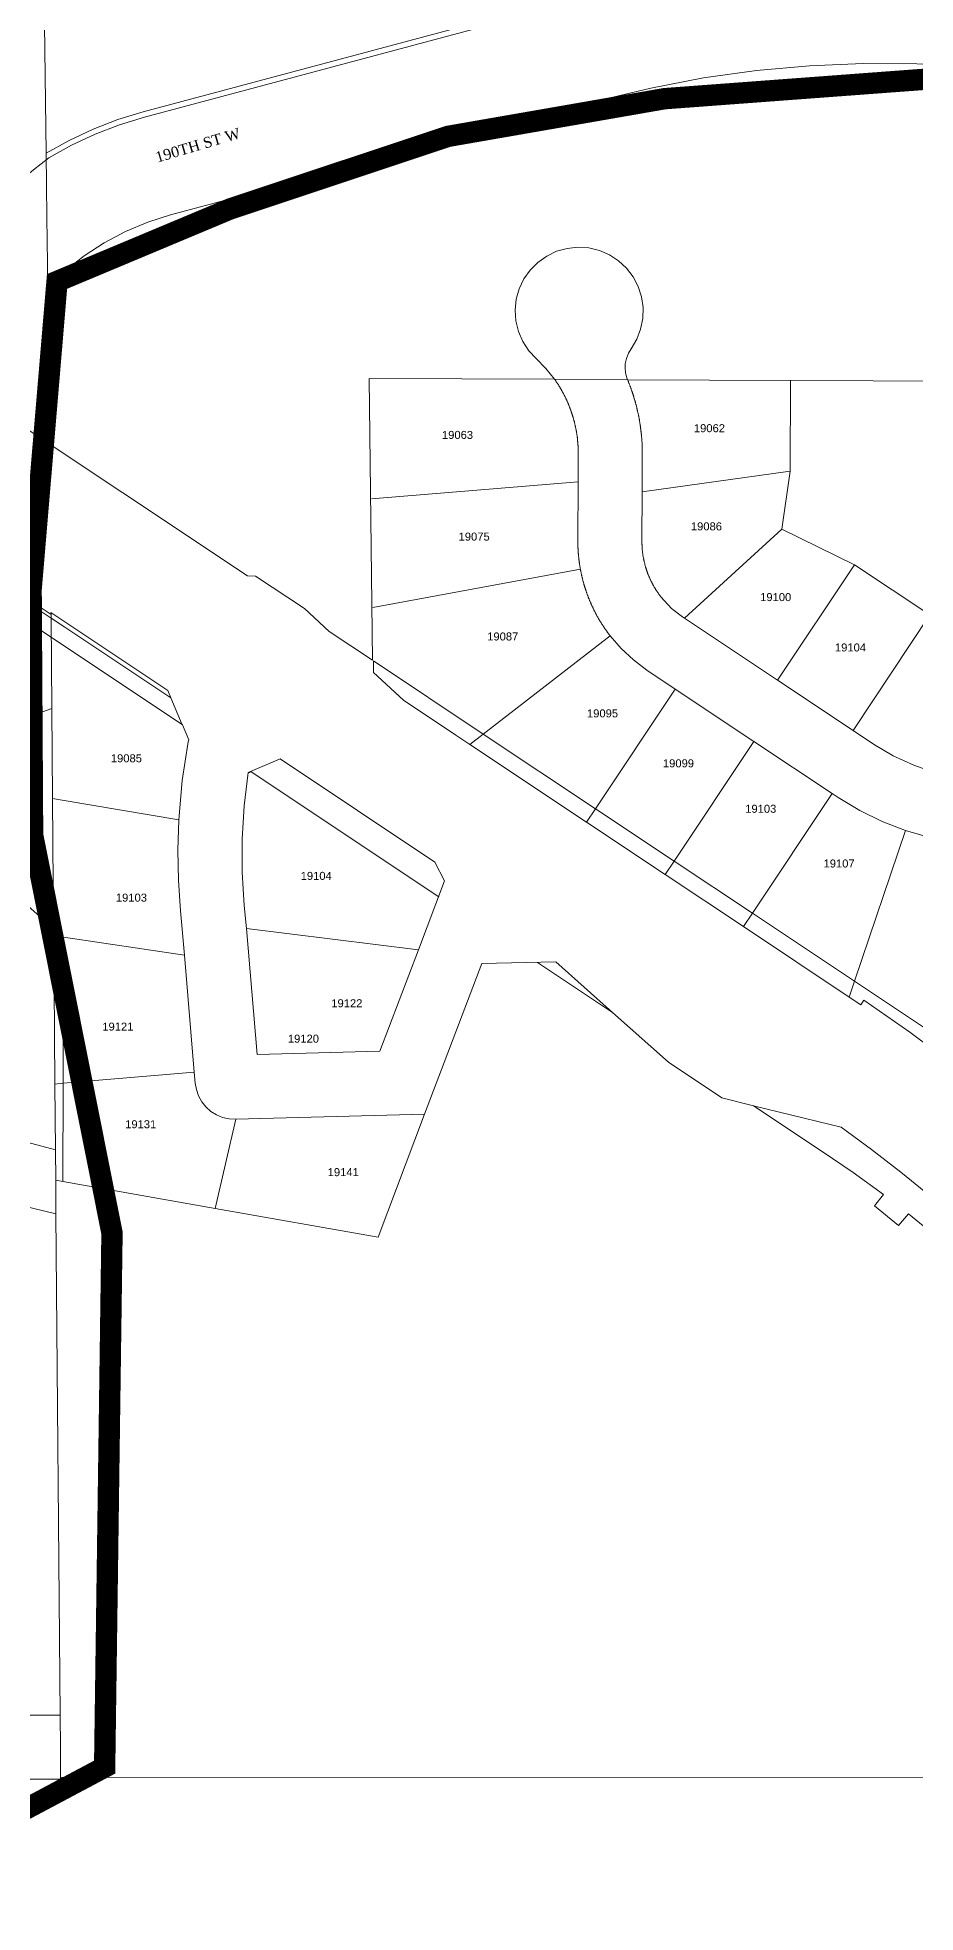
# Model space of a CAD drawing. Header units: feet. Extents: x 865220 to 2821149, y -2240498 to 944432.
# Drawn here: x 2813709 to 2814532, y 937761 to 939518 of the extents above; entities that cross this region are included whole.
import ezdxf
from ezdxf.enums import TextEntityAlignment as Align
from ezdxf.lldxf.tags import DXFTag

# ---------------------------------------------------------------- set-up
doc = ezdxf.new("R2010")
doc.units = ezdxf.units.FT
doc.header["$LTSCALE"] = 0.015
doc.header["$MEASUREMENT"] = 0
for name, color, linetype in [('432A', 112, '432A'), ('Dakota County Addresses', 7, 'Continuous'), ('Dakota County Parcels', 7, 'Continuous'), ('STREET NAME', 7, 'Continuous')]:
    doc.layers.add(name, color=color, linetype=linetype)
doc.layers.add('WORK BOUNDARY', color=110, linetype='Continuous', lineweight=40)
doc.styles.add('Dimensions 100', font='arial.ttf')
doc.styles.add('Line', font='txt.shx', dxfattribs={"height": 3})
doc.styles.get("Standard").update_dxf_attribs({"font": 'times.ttf'})
tags = doc.linetypes.add('432A', pattern='A,80,-5,["432A",Line,S=1.5,R=0,X=0,Y=-1.5],-24', length=109).pattern_tags.tags
tags[6] = DXFTag(74, 10)

# ---------------------------------------------------------------- blocks, each defined once
blk = doc.blocks.new('ACMAP_ANN_TEMPLATE_Dakota County Addresses')
at = {"layer": 'Dakota County Addresses', "style": 'Dimensions 100'}
blk.add_attdef('DakotaCountyAddress', text='', height=50, dxfattribs=at).set_placement((0, 0), align=Align.CENTER)

msp = doc.modelspace()

# ---------------------------------------------------------------- linework, layer by layer
at = {"layer": '432A', "lineweight": 5, "ltscale": 50, "flags": 128}
msp.add_lwpolyline([(2816785.2, 939584.2), (2816776.6, 939572), (2816555.4, 939565.7), (2816545.1, 939575.7), (2816367.4, 939573.1), (2816157.8, 939572.5), (2816126.3, 939572.4), (2815173.2, 939569.9), (2815093.2, 939569.7), (2814958.1, 939569.7), (2814850.7, 939571.2), (2814743.4, 939575.3), (2814636.2, 939581.7), (2814584, 939585.6), (2814542.4, 939588, 0.064097), (2814256.5, 939562), (2814198.1, 939547.4), (2813809, 939443.4), (2813785.5, 939436.2), (2813762.7, 939427.5), (2813740.6, 939417.1), (2813719.4, 939405.3, 0.081064), (2813617.4, 939298.8), (2813505.4, 939100), (2813462.8, 939036.3), (2813453.8, 939023.5), (2813438, 939003.8, -0.218888), (2813186.6, 938889.7), (2813130.6, 938890), (2813078.1, 938890.2), (2813070.4, 938894.8)], format="xyb", dxfattribs=at)
at = {"layer": 'Dakota County Parcels', "lineweight": 5}
for p, q in [((2813716.7, 939409.5), (2813713.6, 939646.3)), ((2814196.8, 939552.3), (2813807.6, 939448.2)), ((2814234.6, 939458.9), (2813833.4, 939351.6)), ((2813717.5, 939349.7), (2813716.7, 939409.5)), ((2813718.3, 939283.9), (2813717.5, 939349.7)), ((2813718.3, 939283.9), (2813719.4, 939199.9)), ((2813719.4, 939199.9), (2813719.4, 939199.9)), ((2814022.7, 938934.2), (2814019.5, 939198.4)), ((2814019.5, 939198.4), (2814193.3, 939197.6)), ((2814193.3, 939197.6), (2814261.6, 939197.2)), ((2814261.6, 939197.2), (2814773.2, 939194.8)), ((2814414.3, 939196.5), (2814414.1, 939111.5)), ((2813647.3, 939185.3), (2813905.5, 939013.4)), ((2814215.4, 939101.6), (2814215.5, 939127.5)), ((2814275.3, 939092.2), (2814275.5, 939127.2)), ((2814414.1, 939111.5), (2814275.3, 939092.2)), ((2814414.1, 939111.5), (2814406.1, 939057.1)), ((2814021.6, 939085.6), (2814215.4, 939101.6)), ((2814215.1, 939046.4), (2814215.4, 939101.6)), ((2814275.1, 939046.2), (2814275.3, 939092.2)), ((2813844.5, 938873.8), (2813551, 939069.2)), ((2814315, 938973.6), (2814406.1, 939057.1)), ((2814406.1, 939057.1), (2814474.2, 939023.8)), ((2813654.7, 939018.2), (2813721.4, 938973.7)), ((2813656.7, 939020.4), (2813721.4, 938977.1)), ((2814022.8, 938983.8), (2814217.5, 939019.6)), ((2814402.2, 938915.6), (2814474.2, 939023.8)), ((2814474.2, 939023.8), (2814545, 938976.7)), ((2813905.5, 939013.4), (2813913, 939013.2)), ((2813913, 939013.2), (2813958.8, 938982.7)), ((2813958.8, 938982.7), (2813982, 938961.2)), ((2813721.1, 938978.9), (2813721.4, 938977.1)), ((2813721.4, 938973.7), (2813721.4, 938977.1)), ((2813722.1, 938889), (2813721.4, 938973.7)), ((2814315, 938973.6), (2814313, 938975)), ((2814402.2, 938915.6), (2814315, 938973.6)), ((2814473, 938868.5), (2814545, 938976.7)), ((2813982, 938961.2), (2814022.7, 938934.2)), ((2814245.4, 938957.1), (2814126.4, 938865.1)), ((2814023.5, 938933.7), (2814023.6, 938922.7)), ((2814023.5, 938933.7), (2814126.4, 938865.1)), ((2814023.6, 938922.7), (2814051.6, 938896.7)), ((2814306.4, 938907.3), (2814279.7, 938925.1)), ((2814473, 938868.5), (2814402.2, 938915.6)), ((2813830.7, 938905.9), (2813833.6, 938899)), ((2813844.4, 938873.8), (2813833.6, 938899)), ((2814306.4, 938907.3), (2814231.7, 938795)), ((2814380.1, 938858.2), (2814306.4, 938907.3)), ((2813614, 938851.1), (2813722.1, 938889)), ((2813722.8, 938804.7), (2813722.1, 938889)), ((2813844.5, 938873.8), (2813850.5, 938859.6)), ((2813850, 938857.7), (2813850.4, 938859.7)), ((2814126.4, 938865.1), (2814113.8, 938855.3)), ((2814126.4, 938865.1), (2814231.7, 938795)), ((2814380.1, 938858.2), (2814305.4, 938746)), ((2814453.4, 938809.5), (2814380.1, 938858.2)), ((2814492.3, 938855.6), (2814473, 938868.5)), ((2813906, 938828.9), (2813936.1, 938841.7)), ((2813936.1, 938841.7), (2814081.2, 938745.1)), ((2814113.8, 938855.3), (2814223.3, 938782.4)), ((2813906.3, 938828.7), (2813908.9, 938829.8)), ((2814084.7, 938712.6), (2813908.9, 938829.8)), ((2814453.4, 938809.5), (2814378.6, 938697.2)), ((2814459, 938805.7), (2814453.4, 938809.5)), ((2813602.1, 938791.2), (2813723.8, 938682.4)), ((2813722.8, 938804.7), (2813733.6, 938802.8)), ((2813723.8, 938682.4), (2813722.8, 938804.7)), ((2813733.6, 938802.8), (2813841.1, 938784.7)), ((2814231.7, 938795), (2814223.3, 938782.4)), ((2814231.7, 938795), (2814305.4, 938746)), ((2814223.3, 938782.4), (2814297, 938733.4)), ((2814522.2, 938774.6), (2814474.5, 938633.4)), ((2814081.2, 938745.1), (2814090.2, 938727.4)), ((2814305.4, 938746), (2814297, 938733.4)), ((2814305.4, 938746), (2814378.6, 938697.2)), ((2814065.6, 938662.7), (2814090.2, 938727.4)), ((2814297, 938733.4), (2814370.2, 938684.6)), ((2813904.4, 938682.7), (2813902.5, 938704.4)), ((2813842.8, 938699.3), (2813846.3, 938657.8)), ((2813904.4, 938682.7), (2814065.6, 938662.7)), ((2813914.5, 938564.6), (2813904.4, 938682.7)), ((2814378.6, 938697.2), (2814370.2, 938684.6)), ((2814370.2, 938684.6), (2814469.5, 938618.6)), ((2814378.6, 938697.2), (2814474.5, 938633.4)), ((2813723.9, 938676.2), (2813723.8, 938682.4)), ((2813733.2, 938674.8), (2813723.9, 938676.2)), ((2813725, 938537), (2813723.9, 938676.2)), ((2813732.7, 938537.7), (2813733.2, 938674.8)), ((2813846.3, 938657.8), (2813733.2, 938674.8)), ((2813846.3, 938657.8), (2813855.6, 938548.2)), ((2814029.6, 938567.7), (2814065.6, 938662.7)), ((2814071.5, 938508.8), (2814125, 938649.9)), ((2814125, 938649.9), (2814194.6, 938651.6)), ((2814247.7, 938604.1), (2814177.2, 938651)), ((2814194.6, 938651.6), (2814247.7, 938604.1)), ((2814474.5, 938633.4), (2814469.5, 938618.6)), ((2814474.5, 938633.4), (2814554.9, 938579.8)), ((2814469.5, 938618.6), (2814480.2, 938611.4)), ((2814480.2, 938611.4), (2814483, 938615.6)), ((2814247.7, 938604.1), (2814300, 938557.4)), ((2813914.5, 938564.6), (2814029.6, 938567.7)), ((2813855.6, 938548.2), (2813732.7, 938537.7)), ((2813855.6, 938548.2), (2813856.5, 938537.9)), ((2814300, 938557.4), (2814350, 938524.1)), ((2813526.9, 938528.6), (2813725.5, 938475.4)), ((2813732.7, 938537.7), (2813725, 938537)), ((2813725.5, 938475.4), (2813725, 938537)), ((2813732.4, 938445.7), (2813732.7, 938537.7)), ((2813894.5, 938504), (2814071.5, 938508.8)), ((2814027.8, 938393.6), (2814071.5, 938508.8)), ((2814350, 938524.1), (2814379.8, 938516.7)), ((2814379.8, 938516.7), (2814444, 938473.9)), ((2813875.2, 938420.5), (2813894.5, 938504)), ((2813725.8, 938446.9), (2813725.5, 938475.4)), ((2814541.1, 938435.4), (2814517.9, 938454.3)), ((2813630.8, 938438.6), (2813726, 938415.4)), ((2813726, 938415.4), (2813725.8, 938446.9)), ((2813725.8, 938446.9), (2813732.4, 938445.7)), ((2813732.4, 938445.7), (2813875.2, 938420.5)), ((2813875.2, 938420.5), (2814027.8, 938393.6)), ((2814493.1, 938422.9), (2814501.4, 938433.4)), ((2814515.7, 938404.5), (2814493.1, 938422.9)), ((2813729.9, 937945.4), (2813726, 938415.4)), ((2814524.8, 938415.5), (2814515.7, 938404.5)), ((2813634.9, 937945.4), (2813729.9, 937945.4)), ((2813458.8, 937885.2), (2813730.3, 937885.4)), ((2813730.3, 937886.9), (2814924.5, 937887.7)), ((2813730.3, 937886.9), (2813730.3, 937886.9)), ((2813730.3, 937885.4), (2813730.3, 937886.9))]:
    msp.add_line(p, q, dxfattribs=at)
for points in [[(2814582.8, 939490.5), (2814532.7, 939493.3), (2814482.5, 939493.6), (2814432.3, 939491.5), (2814382.4, 939487), (2814332.7, 939480), (2814283.4, 939470.6), (2814234.6, 939458.9)], [(2813807.6, 939448.2), (2813783.9, 939441), (2813760.8, 939432.1), (2813738.3, 939421.5), (2813716.7, 939409.5)], [(2813833.4, 939351.6), (2813812, 939344.8), (2813791.2, 939336.1), (2813771.3, 939325.6), (2813752.4, 939313.3), (2813734.7, 939299.4), (2813718.3, 939283.9)], [(2814265, 939226.3), (2814270.3, 939235.1), (2814273.9, 939244.6), (2814276, 939254.6), (2814276.2, 939264.8), (2814274.8, 939274.9), (2814271.7, 939284.6), (2814266.9, 939293.7), (2814260.7, 939301.8), (2814253.2, 939308.7), (2814244.7, 939314.3), (2814235.3, 939318.3), (2814225.4, 939320.7), (2814215.2, 939321.4), (2814205, 939320.3), (2814195.2, 939317.6), (2814186, 939313.1), (2814177.6, 939307.2), (2814170.4, 939300), (2814164.6, 939291.7), (2814160.2, 939282.5), (2814157.4, 939272.6), (2814156.4, 939262.5), (2814157.1, 939252.3), (2814159.5, 939242.4), (2814163.5, 939233), (2814169.1, 939224.4), (2814176.1, 939217)], [(2814193.3, 939197.6), (2814185.2, 939207.7), (2814176.1, 939217)], [(2814265, 939226.3), (2814262.4, 939222), (2814260.6, 939217.2), (2814259.5, 939212.2), (2814259.4, 939207.1), (2814260.1, 939202.1), (2814261.6, 939197.2)], [(2814215.5, 939127.5), (2814215.5, 939128), (2814215.5, 939128.5), (2814215.5, 939129), (2814215.5, 939129.5), (2814215.5, 939130), (2814215.5, 939130.5), (2814215.5, 939131), (2814215.4, 939131.5), (2814215.4, 939132), (2814215.4, 939132.5), (2814215.4, 939133), (2814215.4, 939133.5), (2814215.3, 939134), (2814215.3, 939134.5), (2814215.3, 939135), (2814215.3, 939135.5), (2814215.2, 939136), (2814215.2, 939136.5), (2814215.2, 939137), (2814215.1, 939137.5), (2814215.1, 939138), (2814215, 939138.5), (2814215, 939138.9), (2814214.9, 939139.4), (2814214.9, 939139.9), (2814214.8, 939140.4), (2814214.8, 939140.9), (2814214.7, 939141.4), (2814214.7, 939141.9), (2814214.6, 939142.4), (2814214.6, 939142.9), (2814214.5, 939143.4), (2814214.4, 939143.9), (2814214.4, 939144.4), (2814214.3, 939144.9), (2814214.2, 939145.4), (2814214.2, 939145.9), (2814214.1, 939146.4), (2814214, 939146.9), (2814213.9, 939147.4), (2814213.8, 939147.9), (2814213.8, 939148.4), (2814213.7, 939148.9), (2814213.6, 939149.3), (2814213.5, 939149.8), (2814213.4, 939150.3), (2814213.3, 939150.8), (2814213.2, 939151.3), (2814213.1, 939151.8), (2814213, 939152.3), (2814212.9, 939152.8), (2814212.8, 939153.3), (2814212.7, 939153.8), (2814212.6, 939154.2), (2814212.5, 939154.7), (2814212.4, 939155.2), (2814212.3, 939155.7), (2814212.1, 939156.2), (2814212, 939156.7), (2814211.9, 939157.2), (2814211.8, 939157.7), (2814211.7, 939158.1), (2814211.5, 939158.6), (2814211.4, 939159.1), (2814211.3, 939159.6), (2814211.1, 939160.1), (2814211, 939160.6), (2814210.9, 939161), (2814210.7, 939161.5), (2814210.6, 939162), (2814210.4, 939162.5), (2814210.3, 939162.9), (2814210.2, 939163.4), (2814210, 939163.9), (2814209.9, 939164.4), (2814209.7, 939164.9), (2814209.5, 939165.3), (2814209.4, 939165.8), (2814209.2, 939166.3), (2814209.1, 939166.8), (2814208.9, 939167.2), (2814208.7, 939167.7), (2814208.6, 939168.2), (2814208.4, 939168.6), (2814208.2, 939169.1), (2814208.1, 939169.6), (2814207.9, 939170.1), (2814207.7, 939170.5), (2814207.5, 939171), (2814207.4, 939171.5), (2814207.2, 939171.9), (2814207, 939172.4), (2814206.8, 939172.8), (2814206.6, 939173.3), (2814206.4, 939173.8), (2814206.2, 939174.2), (2814206, 939174.7), (2814205.9, 939175.2), (2814205.7, 939175.6), (2814205.5, 939176.1), (2814205.3, 939176.5), (2814205.1, 939177), (2814204.8, 939177.4), (2814204.6, 939177.9), (2814204.4, 939178.4), (2814204.2, 939178.8), (2814204, 939179.3), (2814203.8, 939179.7), (2814203.6, 939180.2), (2814203.4, 939180.6), (2814203.1, 939181.1), (2814202.9, 939181.5), (2814202.7, 939182), (2814202.5, 939182.4), (2814202.2, 939182.8), (2814202, 939183.3), (2814201.8, 939183.7), (2814201.6, 939184.2), (2814201.3, 939184.6), (2814201.1, 939185.1), (2814200.8, 939185.5), (2814200.6, 939185.9), (2814200.4, 939186.4), (2814200.1, 939186.8), (2814199.9, 939187.2), (2814199.6, 939187.7), (2814199.4, 939188.1), (2814199.1, 939188.5), (2814198.9, 939189), (2814198.6, 939189.4), (2814198.4, 939189.8), (2814198.1, 939190.3), (2814197.8, 939190.7), (2814197.6, 939191.1), (2814197.3, 939191.5), (2814197, 939192), (2814196.8, 939192.4), (2814196.5, 939192.8), (2814196.2, 939193.2), (2814196, 939193.7), (2814195.7, 939194.1), (2814195.4, 939194.5), (2814195.1, 939194.9), (2814194.9, 939195.3), (2814194.6, 939195.7), (2814194.3, 939196.1), (2814194, 939196.6), (2814193.7, 939197), (2814193.3, 939197.6)], [(2814275.5, 939127.2), (2814275.5, 939127.7), (2814275.5, 939128.2), (2814275.5, 939128.7), (2814275.5, 939129.2), (2814275.5, 939129.7), (2814275.5, 939130.2), (2814275.5, 939130.7), (2814275.5, 939131.2), (2814275.4, 939131.7), (2814275.4, 939132.2), (2814275.4, 939132.7), (2814275.4, 939133.2), (2814275.4, 939133.7), (2814275.4, 939134.2), (2814275.4, 939134.7), (2814275.3, 939135.2), (2814275.3, 939135.7), (2814275.3, 939136.2), (2814275.3, 939136.7), (2814275.3, 939137.2), (2814275.2, 939137.7), (2814275.2, 939138.2), (2814275.2, 939138.7), (2814275.1, 939139.2), (2814275.1, 939139.7), (2814275.1, 939140.2), (2814275, 939140.7), (2814275, 939141.2), (2814275, 939141.7), (2814274.9, 939142.2), (2814274.9, 939142.7), (2814274.8, 939143.2), (2814274.8, 939143.7), (2814274.8, 939144.2), (2814274.7, 939144.6), (2814274.7, 939145.1), (2814274.6, 939145.6), (2814274.6, 939146.1), (2814274.5, 939146.6), (2814274.5, 939147.1), (2814274.4, 939147.6), (2814274.4, 939148.1), (2814274.3, 939148.6), (2814274.2, 939149.1), (2814274.2, 939149.6), (2814274.1, 939150.1), (2814274.1, 939150.6), (2814274, 939151.1), (2814273.9, 939151.6), (2814273.9, 939152.1), (2814273.8, 939152.6), (2814273.7, 939153.1), (2814273.7, 939153.6), (2814273.6, 939154.1), (2814273.5, 939154.6), (2814273.4, 939155.1), (2814273.4, 939155.6), (2814273.3, 939156.1), (2814273.2, 939156.6), (2814273.1, 939157), (2814273.1, 939157.5), (2814273, 939158), (2814272.9, 939158.5), (2814272.8, 939159), (2814272.7, 939159.5), (2814272.6, 939160), (2814272.5, 939160.5), (2814272.4, 939161), (2814272.4, 939161.5), (2814272.3, 939162), (2814272.2, 939162.5), (2814272.1, 939162.9), (2814272, 939163.4), (2814271.9, 939163.9), (2814271.8, 939164.4), (2814271.7, 939164.9), (2814271.6, 939165.4), (2814271.5, 939165.9), (2814271.4, 939166.4), (2814271.2, 939166.9), (2814271.1, 939167.4), (2814271, 939167.8), (2814270.9, 939168.3), (2814270.8, 939168.8), (2814270.7, 939169.3), (2814270.6, 939169.8), (2814270.5, 939170.3), (2814270.3, 939170.8), (2814270.2, 939171.2), (2814270.1, 939171.7), (2814270, 939172.2), (2814269.9, 939172.7), (2814269.7, 939173.2), (2814269.6, 939173.7), (2814269.5, 939174.1), (2814269.3, 939174.6), (2814269.2, 939175.1), (2814269.1, 939175.6), (2814269, 939176.1), (2814268.8, 939176.6), (2814268.7, 939177), (2814268.5, 939177.5), (2814268.4, 939178), (2814268.3, 939178.5), (2814268.1, 939179), (2814268, 939179.4), (2814267.8, 939179.9), (2814267.7, 939180.4), (2814267.6, 939180.9), (2814267.4, 939181.4), (2814267.3, 939181.8), (2814267.1, 939182.3), (2814267, 939182.8), (2814266.8, 939183.3), (2814266.6, 939183.7), (2814266.5, 939184.2), (2814266.3, 939184.7), (2814266.2, 939185.2), (2814266, 939185.6), (2814265.9, 939186.1), (2814265.7, 939186.6), (2814265.5, 939187.1), (2814265.4, 939187.5), (2814265.2, 939188), (2814265, 939188.5), (2814264.9, 939188.9), (2814264.7, 939189.4), (2814264.5, 939189.9), (2814264.4, 939190.4), (2814264.2, 939190.8), (2814264, 939191.3), (2814263.8, 939191.8), (2814263.7, 939192.2), (2814263.5, 939192.7), (2814263.3, 939193.2), (2814263.1, 939193.6), (2814262.9, 939194.1), (2814262.7, 939194.6), (2814262.6, 939195), (2814262.4, 939195.5), (2814262.2, 939195.9), (2814262, 939196.4), (2814261.6, 939197.2)], [(2814217.5, 939019.6), (2814217.4, 939020.1), (2814217.3, 939020.5), (2814217.2, 939021), (2814217.1, 939021.5), (2814217, 939022), (2814217, 939022.5), (2814216.9, 939023), (2814216.8, 939023.5), (2814216.7, 939024), (2814216.7, 939024.5), (2814216.6, 939025), (2814216.5, 939025.5), (2814216.4, 939026), (2814216.4, 939026.5), (2814216.3, 939027), (2814216.2, 939027.5), (2814216.2, 939028), (2814216.1, 939028.5), (2814216.1, 939029), (2814216, 939029.4), (2814216, 939029.9), (2814215.9, 939030.4), (2814215.9, 939030.9), (2814215.8, 939031.4), (2814215.8, 939031.9), (2814215.7, 939032.4), (2814215.7, 939032.9), (2814215.6, 939033.4), (2814215.6, 939033.9), (2814215.5, 939034.4), (2814215.5, 939034.9), (2814215.5, 939035.4), (2814215.4, 939035.9), (2814215.4, 939036.4), (2814215.4, 939036.9), (2814215.3, 939037.4), (2814215.3, 939037.9), (2814215.3, 939038.4), (2814215.3, 939038.9), (2814215.2, 939039.4), (2814215.2, 939039.9), (2814215.2, 939040.4), (2814215.2, 939040.9), (2814215.2, 939041.4), (2814215.1, 939041.9), (2814215.1, 939042.4), (2814215.1, 939042.9), (2814215.1, 939043.4), (2814215.1, 939043.9), (2814215.1, 939044.4), (2814215.1, 939044.9), (2814215.1, 939045.4), (2814215.1, 939045.9), (2814215.1, 939046.4)], [(2814292.8, 938993.8), (2814292.5, 938994.2), (2814292.2, 938994.6), (2814291.9, 938995), (2814291.6, 938995.4), (2814291.3, 938995.8), (2814291, 938996.2), (2814290.8, 938996.6), (2814290.5, 938997), (2814290.2, 938997.4), (2814289.9, 938997.8), (2814289.6, 938998.2), (2814289.3, 938998.6), (2814289.1, 938999), (2814288.8, 938999.5), (2814288.5, 938999.9), (2814288.3, 939000.3), (2814288, 939000.7), (2814287.7, 939001.2), (2814287.5, 939001.6), (2814287.2, 939002), (2814286.9, 939002.4), (2814286.7, 939002.9), (2814286.4, 939003.3), (2814286.2, 939003.7), (2814285.9, 939004.2), (2814285.7, 939004.6), (2814285.5, 939005), (2814285.2, 939005.5), (2814285, 939005.9), (2814284.8, 939006.4), (2814284.5, 939006.8), (2814284.3, 939007.3), (2814284.1, 939007.7), (2814283.9, 939008.2), (2814283.6, 939008.6), (2814283.4, 939009.1), (2814283.2, 939009.5), (2814283, 939010), (2814282.8, 939010.4), (2814282.6, 939010.9), (2814282.4, 939011.3), (2814282.2, 939011.8), (2814282, 939012.2), (2814281.8, 939012.7), (2814281.6, 939013.2), (2814281.4, 939013.6), (2814281.2, 939014.1), (2814281, 939014.6), (2814280.8, 939015), (2814280.7, 939015.5), (2814280.5, 939016), (2814280.3, 939016.4), (2814280.1, 939016.9), (2814280, 939017.4), (2814279.8, 939017.8), (2814279.6, 939018.3), (2814279.5, 939018.8), (2814279.3, 939019.3), (2814279.2, 939019.7), (2814279, 939020.2), (2814278.9, 939020.7), (2814278.7, 939021.2), (2814278.6, 939021.6), (2814278.4, 939022.1), (2814278.3, 939022.6), (2814278.2, 939023.1), (2814278, 939023.6), (2814277.9, 939024), (2814277.8, 939024.5), (2814277.7, 939025), (2814277.5, 939025.5), (2814277.4, 939026), (2814277.3, 939026.5), (2814277.2, 939027), (2814277.1, 939027.4), (2814277, 939027.9), (2814276.9, 939028.4), (2814276.8, 939028.9), (2814276.7, 939029.4), (2814276.6, 939029.9), (2814276.5, 939030.4), (2814276.4, 939030.9), (2814276.3, 939031.4), (2814276.2, 939031.9), (2814276.1, 939032.4), (2814276.1, 939032.9), (2814276, 939033.3), (2814275.9, 939033.8), (2814275.9, 939034.3), (2814275.8, 939034.8), (2814275.7, 939035.3), (2814275.7, 939035.8), (2814275.6, 939036.3), (2814275.6, 939036.8), (2814275.5, 939037.3), (2814275.5, 939037.8), (2814275.4, 939038.3), (2814275.4, 939038.8), (2814275.3, 939039.3), (2814275.3, 939039.8), (2814275.3, 939040.3), (2814275.2, 939040.8), (2814275.2, 939041.3), (2814275.2, 939041.8), (2814275.2, 939042.3), (2814275.1, 939042.8), (2814275.1, 939043.3), (2814275.1, 939043.8), (2814275.1, 939044.3), (2814275.1, 939044.8), (2814275.1, 939045.3), (2814275.1, 939046.2)], [(2814245.4, 938957.1), (2814245.1, 938957.5), (2814244.8, 938957.9), (2814244.5, 938958.3), (2814244.2, 938958.7), (2814243.9, 938959.1), (2814243.6, 938959.5), (2814243.3, 938959.9), (2814243, 938960.3), (2814242.7, 938960.7), (2814242.4, 938961.1), (2814242.1, 938961.5), (2814241.8, 938961.9), (2814241.5, 938962.3), (2814241.2, 938962.7), (2814240.9, 938963.1), (2814240.7, 938963.5), (2814240.4, 938963.9), (2814240.1, 938964.3), (2814239.8, 938964.8), (2814239.5, 938965.2), (2814239.3, 938965.6), (2814239, 938966), (2814238.7, 938966.4), (2814238.4, 938966.8), (2814238.2, 938967.3), (2814237.9, 938967.7), (2814237.6, 938968.1), (2814237.4, 938968.5), (2814237.1, 938969), (2814236.8, 938969.4), (2814236.6, 938969.8), (2814236.3, 938970.2), (2814236, 938970.7), (2814235.8, 938971.1), (2814235.5, 938971.5), (2814235.3, 938971.9), (2814235, 938972.4), (2814234.8, 938972.8), (2814234.5, 938973.2), (2814234.3, 938973.7), (2814234.2, 938973.7), (2814234, 938974.1), (2814233.8, 938974.5), (2814233.5, 938975), (2814233.3, 938975.4), (2814233, 938975.9), (2814232.8, 938976.3), (2814232.6, 938976.7), (2814232.3, 938977.2), (2814232.1, 938977.6), (2814231.9, 938978.1), (2814231.6, 938978.5), (2814231.4, 938978.9), (2814231.2, 938979.4), (2814230.9, 938979.8), (2814230.7, 938980.3), (2814230.5, 938980.7), (2814230.3, 938981.2), (2814230, 938981.6), (2814229.8, 938982.1), (2814229.6, 938982.5), (2814229.4, 938983), (2814229.2, 938983.4), (2814229, 938983.9), (2814228.7, 938984.3), (2814228.5, 938984.8), (2814228.3, 938985.2), (2814228.1, 938985.7), (2814227.9, 938986.1), (2814227.7, 938986.6), (2814227.5, 938987.1), (2814227.3, 938987.5), (2814227.1, 938988), (2814226.9, 938988.4), (2814226.7, 938988.9), (2814226.5, 938989.3), (2814226.3, 938989.8), (2814226.1, 938990.3), (2814225.9, 938990.7), (2814225.7, 938991.2), (2814225.6, 938991.7), (2814225.4, 938992.1), (2814225.2, 938992.6), (2814225, 938993.1), (2814224.8, 938993.5), (2814224.6, 938994), (2814224.5, 938994.5), (2814224.3, 938994.9), (2814224.1, 938995.4), (2814223.9, 938995.9), (2814223.8, 938996.3), (2814223.6, 938996.8), (2814223.4, 938997.3), (2814223.3, 938997.7), (2814223.1, 938998.2), (2814222.9, 938998.7), (2814222.8, 938999.2), (2814222.6, 938999.6), (2814222.5, 939000.1), (2814222.3, 939000.6), (2814222.2, 939001.1), (2814222, 939001.5), (2814221.8, 939002), (2814221.7, 939002.5), (2814221.5, 939003), (2814221.4, 939003.4), (2814221.3, 939003.9), (2814221.1, 939004.4), (2814221, 939004.9), (2814220.8, 939005.4), (2814220.7, 939005.8), (2814220.6, 939006.3), (2814220.4, 939006.8), (2814220.3, 939007.3), (2814220.2, 939007.8), (2814220, 939008.2), (2814219.9, 939008.7), (2814219.8, 939009.2), (2814219.6, 939009.7), (2814219.5, 939010.2), (2814219.4, 939010.7), (2814219.3, 939011.2), (2814219.2, 939011.6), (2814219, 939012.1), (2814218.9, 939012.6), (2814218.8, 939013.1), (2814218.7, 939013.6), (2814218.6, 939014.1), (2814218.5, 939014.6), (2814218.4, 939015), (2814218.3, 939015.5), (2814218.2, 939016), (2814218.1, 939016.5), (2814218, 939017), (2814217.9, 939017.5), (2814217.8, 939018), (2814217.7, 939018.5), (2814217.6, 939019), (2814217.5, 939019.6)], [(2814313, 938975), (2814302.9, 938982.9), (2814292.8, 938993.8)], [(2813721.1, 938978.9), (2813734.2, 938970.2), (2813830.7, 938905.9)], [(2813721.4, 938973.7), (2813734.2, 938965.2), (2813833.6, 938899)], [(2814279.7, 938925.1), (2814267.1, 938934.5), (2814255.6, 938945.2), (2814245.4, 938957.1)], [(2814051.6, 938896.7), (2814100.6, 938864.1), (2814113.8, 938855.3)], [(2813850, 938857.7), (2813844.4, 938821.4), (2813841.1, 938784.7)], [(2814591.9, 938821.1), (2814570.8, 938823.9), (2814550, 938828.8), (2814529.9, 938835.8), (2814510.6, 938844.7), (2814492.3, 938855.6)], [(2813902.5, 938704.4), (2813900.5, 938735.5), (2813900.4, 938766.7), (2813902.3, 938797.9), (2813906, 938828.9)], [(2814522.2, 938774.6), (2814500.3, 938783.1), (2814479.2, 938793.5), (2814459, 938805.7)], [(2813841.1, 938784.7), (2813840.3, 938756.2), (2813840.8, 938727.7), (2813842.8, 938699.3)], [(2814594.3, 938760.8), (2814569.9, 938763.2), (2814545.8, 938767.9), (2814522.2, 938774.6)], [(2814609.6, 938521.4), (2814568.5, 938554.2), (2814526.3, 938585.6), (2814483, 938615.6)], [(2813856.5, 938537.9), (2813857.6, 938531.8), (2813859.6, 938525.9), (2813862.6, 938520.5), (2813866.5, 938515.6), (2813871.2, 938511.4), (2813876.4, 938508.1), (2813882.2, 938505.7), (2813888.3, 938504.4), (2813894.5, 938504)], [(2814379.8, 938516.7), (2814451.5, 938499.1), (2814462, 938496.5)], [(2814517.9, 938454.3), (2814490.2, 938475.8), (2814462, 938496.5)], [(2814501.4, 938433.4), (2814473, 938454.1), (2814444, 938473.9)], [(2814924.5, 937887.7), (2814902.2, 937938.8), (2814877.7, 937988.9), (2814851.1, 938038), (2814822.4, 938085.8), (2814791.6, 938132.4), (2814758.9, 938177.6), (2814724.3, 938221.3), (2814687.8, 938263.5), (2814649.6, 938304.1), (2814609.6, 938343), (2814568, 938380.2), (2814524.8, 938415.5)], [(2813730.3, 937886.9), (2813730.1, 937915.4), (2813729.9, 937945.4)]]:
    msp.add_lwpolyline(points, dxfattribs=at)
at = {"layer": 'WORK BOUNDARY', "lineweight": 100, "const_width": 20}
msp.add_lwpolyline([(2811262.3, 940576.3), (2811264.1, 940364.9), (2811316.3, 940142.9), (2811416.4, 939865.6), (2811694, 939406.3), (2811991.4, 938913.9), (2812296.9, 938443.7), (2812490.7, 938000.4), (2812708.6, 937304), (2813307.7, 937650), (2813307.7, 937650), (2813771.6, 937896.8), (2813778.5, 938397.4), (2813704.1, 938770.5), (2813702.7, 939000.7), (2813727, 939289.3), (2813889.3, 939357.3), (2814093.5, 939425.3), (2814296.3, 939460.6), (2814629, 939485.4)], dxfattribs=at)

# ---------------------------------------------------------------- block references
at = {"layer": 'Dakota County Addresses', "lineweight": 5, "xscale": 0.15, "yscale": 0.15, "zscale": 0.15}
for p, values in [((2814102.3, 939141.7), {'DakotaCountyAddress': '19063'}), ((2814338.4, 939148), {'DakotaCountyAddress': '19062'}), ((2814117.9, 939046.4), {'DakotaCountyAddress': '19075'}), ((2814335.6, 939056), {'DakotaCountyAddress': '19086'}), ((2814400.5, 938989.7), {'DakotaCountyAddress': '19100'}), ((2814144.7, 938952.8), {'DakotaCountyAddress': '19087'}), ((2814470.6, 938942.5), {'DakotaCountyAddress': '19104'}), ((2814238.2, 938880.7), {'DakotaCountyAddress': '19095'}), ((2813792, 938838.6), {'DakotaCountyAddress': '19085'}), ((2814309.4, 938833.9), {'DakotaCountyAddress': '19099'}), ((2814386.5, 938791.3), {'DakotaCountyAddress': '19103'}), ((2813969.9, 938728.4), {'DakotaCountyAddress': '19104'}), ((2814459.9, 938740), {'DakotaCountyAddress': '19107'}), ((2813796.7, 938708), {'DakotaCountyAddress': '19103'}), ((2813998.6, 938609), {'DakotaCountyAddress': '19122'}), ((2813784, 938587.1), {'DakotaCountyAddress': '19121'}), ((2813957.9, 938575.8), {'DakotaCountyAddress': '19120'}), ((2813805.4, 938495.6), {'DakotaCountyAddress': '19131'}), ((2813995.2, 938450.7), {'DakotaCountyAddress': '19141'})]:
    msp.add_blockref('ACMAP_ANN_TEMPLATE_Dakota County Addresses', p, dxfattribs=at).add_auto_attribs(values)

# ---------------------------------------------------------------- texts
at = {"layer": 'STREET NAME', "lineweight": 5, "ltscale": 40, "insert": (2813818.1, 939410.2), "char_height": 10, "attachment_point": 1, "rotation": 16.4826}
msp.add_mtext('190TH ST W', dxfattribs=at)

doc.saveas('drawing.dxf')
